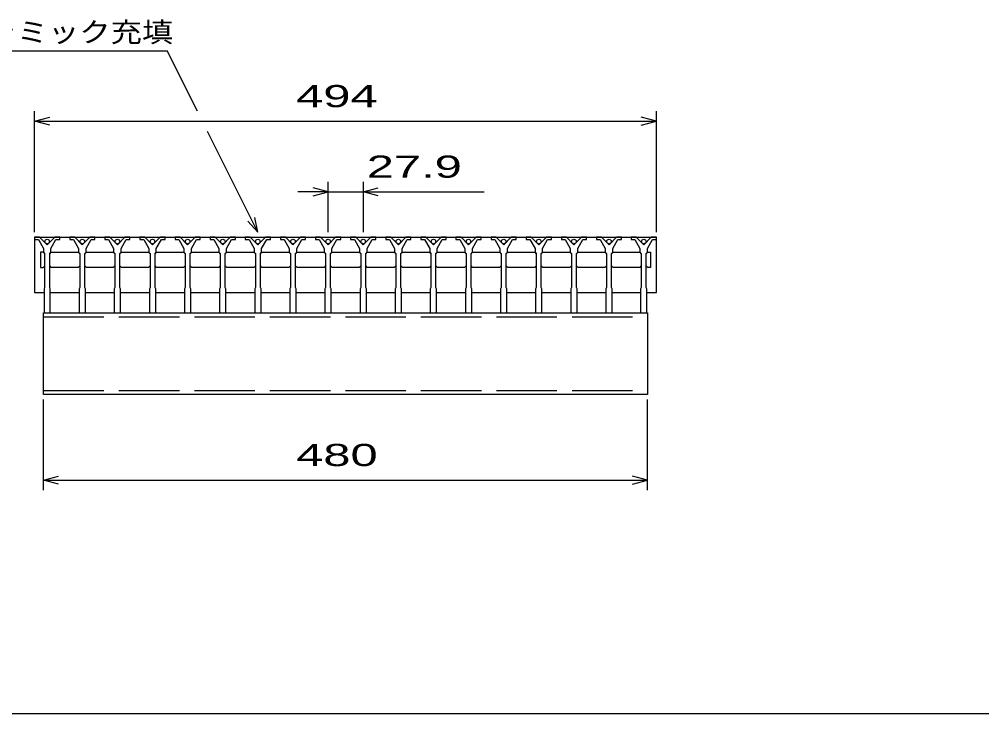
# Model space of a CAD drawing. Units: millimetres, scale not verified. Extents: x -1456 to 1379, y -1028 to 847.
# Drawn here: x -1002 to -237, y -913 to -361 of the extents above; entities that cross this region are included whole.
import ezdxf
from ezdxf.enums import TextEntityAlignment as Align

# ---------------------------------------------------------------- set-up
doc = ezdxf.new("R2010")
doc.units = ezdxf.units.MM
doc.header["$LTSCALE"] = 8
doc.linetypes.add('DASHED', pattern=[7.5, 6, -1.5])
for name, color, linetype, lineweight in [('0_2', 150, 'Continuous', 25), ('16', 3, 'Continuous', 25), ('22', 2, 'Continuous', 25)]:
    doc.layers.add(name, color=color, linetype=linetype, lineweight=lineweight)
doc.styles.add('ベクトル', font='')
doc.styles.get('ベクトル').set_extended_font_data('ベクトル')

msp = doc.modelspace()

# ---------------------------------------------------------------- linework, layer by layer
at = {"layer": '0_2'}
msp.add_line((1379.2, -912.8), (-1388.8, -912.8), dxfattribs=at)
at = {"layer": '16'}
for p, q in [((-989.4, -534.3), (-989.4, -536.3)), ((-985.4, -534.3), (-989.4, -534.3)), ((-989.4, -534.3), (-495.4, -534.3)), ((-989.4, -534.3), (-989.4, -578.3)), ((-979.4, -540.3), (-985.4, -534.3)), ((-973.4, -534.3), (-979.4, -540.3)), ((-969.4, -534.3), (-973.4, -534.3)), ((-969.4, -536.3), (-969.4, -534.3)), ((-961.5, -534.3), (-961.5, -536.3)), ((-957.5, -534.3), (-961.5, -534.3)), ((-951.5, -540.3), (-957.5, -534.3)), ((-945.5, -534.3), (-951.5, -540.3)), ((-941.5, -534.3), (-945.5, -534.3)), ((-941.5, -536.3), (-941.5, -534.3)), ((-933.6, -534.3), (-933.6, -536.3)), ((-929.6, -534.3), (-933.6, -534.3)), ((-923.6, -540.3), (-929.6, -534.3)), ((-917.6, -534.3), (-923.6, -540.3)), ((-913.6, -534.3), (-917.6, -534.3)), ((-913.6, -536.3), (-913.6, -534.3)), ((-905.7, -534.3), (-905.7, -536.3)), ((-901.7, -534.3), (-905.7, -534.3)), ((-895.7, -540.3), (-901.7, -534.3)), ((-889.7, -534.3), (-895.7, -540.3)), ((-885.7, -534.3), (-889.7, -534.3)), ((-885.7, -536.3), (-885.7, -534.3)), ((-877.8, -534.3), (-877.8, -536.3)), ((-873.8, -534.3), (-877.8, -534.3)), ((-867.8, -540.3), (-873.8, -534.3)), ((-861.8, -534.3), (-867.8, -540.3)), ((-857.8, -534.3), (-861.8, -534.3)), ((-857.8, -536.3), (-857.8, -534.3)), ((-849.9, -534.3), (-849.9, -536.3)), ((-845.9, -534.3), (-849.9, -534.3)), ((-839.9, -540.3), (-845.9, -534.3)), ((-833.9, -534.3), (-839.9, -540.3)), ((-829.9, -534.3), (-833.9, -534.3)), ((-829.9, -536.3), (-829.9, -534.3)), ((-822, -534.3), (-822, -536.3)), ((-818, -534.3), (-822, -534.3)), ((-812, -540.3), (-818, -534.3)), ((-806, -534.3), (-812, -540.3)), ((-802, -534.3), (-806, -534.3)), ((-802, -536.3), (-802, -534.3)), ((-794.1, -534.3), (-794.1, -536.3)), ((-790.1, -534.3), (-794.1, -534.3)), ((-784.1, -540.3), (-790.1, -534.3)), ((-778.1, -534.3), (-784.1, -540.3)), ((-774.1, -534.3), (-778.1, -534.3)), ((-774.1, -536.3), (-774.1, -534.3)), ((-766.2, -534.3), (-766.2, -536.3)), ((-762.2, -534.3), (-766.2, -534.3)), ((-756.2, -540.3), (-762.2, -534.3)), ((-750.2, -534.3), (-756.2, -540.3)), ((-746.2, -534.3), (-750.2, -534.3)), ((-746.2, -536.3), (-746.2, -534.3)), ((-738.3, -534.3), (-738.3, -536.3)), ((-734.3, -534.3), (-738.3, -534.3)), ((-728.3, -540.3), (-734.3, -534.3)), ((-722.3, -534.3), (-728.3, -540.3)), ((-718.3, -534.3), (-722.3, -534.3)), ((-718.3, -536.3), (-718.3, -534.3)), ((-710.4, -534.3), (-710.4, -536.3)), ((-706.4, -534.3), (-710.4, -534.3)), ((-700.4, -540.3), (-706.4, -534.3)), ((-694.4, -534.3), (-700.4, -540.3)), ((-690.4, -534.3), (-694.4, -534.3)), ((-690.4, -536.3), (-690.4, -534.3)), ((-682.5, -534.3), (-682.5, -536.3)), ((-678.5, -534.3), (-682.5, -534.3)), ((-672.5, -540.3), (-678.5, -534.3)), ((-666.5, -534.3), (-672.5, -540.3)), ((-662.5, -534.3), (-666.5, -534.3)), ((-662.5, -536.3), (-662.5, -534.3)), ((-654.6, -534.3), (-654.6, -536.3)), ((-650.6, -534.3), (-654.6, -534.3)), ((-644.6, -540.3), (-650.6, -534.3)), ((-638.6, -534.3), (-644.6, -540.3)), ((-634.6, -534.3), (-638.6, -534.3)), ((-634.6, -536.3), (-634.6, -534.3)), ((-626.7, -534.3), (-626.7, -536.3)), ((-622.7, -534.3), (-626.7, -534.3)), ((-616.7, -540.3), (-622.7, -534.3)), ((-610.7, -534.3), (-616.7, -540.3)), ((-606.7, -534.3), (-610.7, -534.3)), ((-606.7, -536.3), (-606.7, -534.3)), ((-598.8, -534.3), (-598.8, -536.3)), ((-594.8, -534.3), (-598.8, -534.3)), ((-588.8, -540.3), (-594.8, -534.3)), ((-582.8, -534.3), (-588.8, -540.3)), ((-578.8, -534.3), (-582.8, -534.3)), ((-578.8, -536.3), (-578.8, -534.3)), ((-570.9, -534.3), (-570.9, -536.3)), ((-566.9, -534.3), (-570.9, -534.3)), ((-560.9, -540.3), (-566.9, -534.3)), ((-554.9, -534.3), (-560.9, -540.3)), ((-550.9, -534.3), (-554.9, -534.3)), ((-550.9, -536.3), (-550.9, -534.3)), ((-543, -534.3), (-543, -536.3)), ((-539, -534.3), (-543, -534.3)), ((-533, -540.3), (-539, -534.3)), ((-527, -534.3), (-533, -540.3)), ((-523, -534.3), (-527, -534.3)), ((-523, -536.3), (-523, -534.3)), ((-515.4, -534.3), (-515.4, -536.3)), ((-511.4, -534.3), (-515.4, -534.3)), ((-505.4, -540.3), (-511.4, -534.3)), ((-499.4, -534.3), (-505.4, -540.3)), ((-495.4, -534.3), (-499.4, -534.3)), ((-495.4, -536.3), (-495.4, -534.3)), ((-495.4, -578.3), (-495.4, -534.3)), ((-989.4, -536.3), (-986.4, -536.3)), ((-986.4, -536.3), (-982.4, -543.3)), ((-976.4, -543.3), (-972.4, -536.3)), ((-972.4, -536.3), (-969.4, -536.3)), ((-961.5, -536.3), (-958.5, -536.3)), ((-958.5, -536.3), (-954.5, -543.3)), ((-948.5, -543.3), (-944.5, -536.3)), ((-944.5, -536.3), (-941.5, -536.3)), ((-933.6, -536.3), (-930.6, -536.3)), ((-930.6, -536.3), (-926.6, -543.3)), ((-920.6, -543.3), (-916.6, -536.3)), ((-916.6, -536.3), (-913.6, -536.3)), ((-905.7, -536.3), (-902.7, -536.3)), ((-902.7, -536.3), (-898.7, -543.3)), ((-892.7, -543.3), (-888.7, -536.3)), ((-888.7, -536.3), (-885.7, -536.3)), ((-877.8, -536.3), (-874.8, -536.3)), ((-874.8, -536.3), (-870.8, -543.3)), ((-864.8, -543.3), (-860.8, -536.3)), ((-860.8, -536.3), (-857.8, -536.3)), ((-849.9, -536.3), (-846.9, -536.3)), ((-846.9, -536.3), (-842.9, -543.3)), ((-836.9, -543.3), (-832.9, -536.3)), ((-832.9, -536.3), (-829.9, -536.3)), ((-822, -536.3), (-819, -536.3)), ((-819, -536.3), (-815, -543.3)), ((-809, -543.3), (-805, -536.3)), ((-805, -536.3), (-802, -536.3)), ((-794.1, -536.3), (-791.1, -536.3)), ((-791.1, -536.3), (-787.1, -543.3)), ((-781.1, -543.3), (-777.1, -536.3)), ((-777.1, -536.3), (-774.1, -536.3)), ((-766.2, -536.3), (-763.2, -536.3)), ((-763.2, -536.3), (-759.2, -543.3)), ((-753.2, -543.3), (-749.2, -536.3)), ((-749.2, -536.3), (-746.2, -536.3)), ((-738.3, -536.3), (-735.3, -536.3)), ((-735.3, -536.3), (-731.3, -543.3)), ((-725.3, -543.3), (-721.3, -536.3)), ((-721.3, -536.3), (-718.3, -536.3)), ((-710.4, -536.3), (-707.4, -536.3)), ((-707.4, -536.3), (-703.4, -543.3)), ((-697.4, -543.3), (-693.4, -536.3)), ((-693.4, -536.3), (-690.4, -536.3)), ((-682.5, -536.3), (-679.5, -536.3)), ((-679.5, -536.3), (-675.5, -543.3)), ((-669.5, -543.3), (-665.5, -536.3)), ((-665.5, -536.3), (-662.5, -536.3)), ((-654.6, -536.3), (-651.6, -536.3)), ((-651.6, -536.3), (-647.6, -543.3)), ((-641.6, -543.3), (-637.6, -536.3)), ((-637.6, -536.3), (-634.6, -536.3)), ((-626.7, -536.3), (-623.7, -536.3)), ((-623.7, -536.3), (-619.7, -543.3)), ((-613.7, -543.3), (-609.7, -536.3)), ((-609.7, -536.3), (-606.7, -536.3)), ((-598.8, -536.3), (-595.8, -536.3)), ((-595.8, -536.3), (-591.8, -543.3)), ((-585.8, -543.3), (-581.8, -536.3)), ((-581.8, -536.3), (-578.8, -536.3)), ((-570.9, -536.3), (-567.9, -536.3)), ((-567.9, -536.3), (-563.9, -543.3)), ((-557.9, -543.3), (-553.9, -536.3)), ((-553.9, -536.3), (-550.9, -536.3)), ((-543, -536.3), (-540, -536.3)), ((-540, -536.3), (-536, -543.3)), ((-530, -543.3), (-526, -536.3)), ((-526, -536.3), (-523, -536.3)), ((-515.4, -536.3), (-512.4, -536.3)), ((-512.4, -536.3), (-508.4, -543.3)), ((-502.4, -543.3), (-498.4, -536.3)), ((-498.4, -536.3), (-495.4, -536.3)), ((-982.65, -546.3), (-984.65, -546.3)), ((-984.65, -546.3), (-984.65, -558.3)), ((-981.65, -547.3), (-982.65, -546.3)), ((-982.4, -543.3), (-982.4, -546.3)), ((-982.4, -546.3), (-981.4, -547.3)), ((-981.4, -547.3), (-981.4, -574.3)), ((-977.4, -547.3), (-976.4, -546.3)), ((-977.4, -574.3), (-977.4, -547.3)), ((-977.15, -547.3), (-976.15, -546.3)), ((-976.4, -546.3), (-976.4, -543.3)), ((-976.15, -546.3), (-954.75, -546.3)), ((-954.75, -546.3), (-953.75, -547.3)), ((-954.5, -543.3), (-954.5, -546.3)), ((-954.5, -546.3), (-953.5, -547.3)), ((-953.5, -547.3), (-953.5, -574.3)), ((-949.5, -547.3), (-948.5, -546.3)), ((-949.5, -574.3), (-949.5, -547.3)), ((-949.25, -547.3), (-948.25, -546.3)), ((-948.5, -546.3), (-948.5, -543.3)), ((-948.25, -546.3), (-926.85, -546.3)), ((-926.85, -546.3), (-925.85, -547.3)), ((-926.6, -543.3), (-926.6, -546.3)), ((-926.6, -546.3), (-925.6, -547.3)), ((-925.6, -547.3), (-925.6, -574.3)), ((-921.6, -547.3), (-920.6, -546.3)), ((-921.6, -574.3), (-921.6, -547.3)), ((-921.35, -547.3), (-920.35, -546.3)), ((-920.6, -546.3), (-920.6, -543.3)), ((-920.35, -546.3), (-898.95, -546.3)), ((-898.95, -546.3), (-897.95, -547.3)), ((-898.7, -543.3), (-898.7, -546.3)), ((-898.7, -546.3), (-897.7, -547.3)), ((-897.7, -547.3), (-897.7, -574.3)), ((-893.7, -547.3), (-892.7, -546.3)), ((-893.7, -574.3), (-893.7, -547.3)), ((-893.45, -547.3), (-892.45, -546.3)), ((-892.7, -546.3), (-892.7, -543.3)), ((-892.45, -546.3), (-871.05, -546.3)), ((-871.05, -546.3), (-870.05, -547.3)), ((-870.8, -543.3), (-870.8, -546.3)), ((-870.8, -546.3), (-869.8, -547.3)), ((-869.8, -547.3), (-869.8, -574.3)), ((-865.8, -547.3), (-864.8, -546.3)), ((-865.8, -574.3), (-865.8, -547.3)), ((-865.55, -547.3), (-864.55, -546.3)), ((-864.8, -546.3), (-864.8, -543.3)), ((-864.55, -546.3), (-843.15, -546.3)), ((-843.15, -546.3), (-842.15, -547.3)), ((-842.9, -543.3), (-842.9, -546.3)), ((-842.9, -546.3), (-841.9, -547.3)), ((-841.9, -547.3), (-841.9, -574.3)), ((-837.9, -547.3), (-836.9, -546.3)), ((-837.9, -574.3), (-837.9, -547.3)), ((-837.65, -547.3), (-836.65, -546.3)), ((-836.9, -546.3), (-836.9, -543.3)), ((-836.65, -546.3), (-815.25, -546.3)), ((-815.25, -546.3), (-814.25, -547.3)), ((-815, -543.3), (-815, -546.3)), ((-815, -546.3), (-814, -547.3)), ((-814, -547.3), (-814, -574.3)), ((-810, -547.3), (-809, -546.3)), ((-810, -574.3), (-810, -547.3)), ((-809.75, -547.3), (-808.75, -546.3)), ((-809, -546.3), (-809, -543.3)), ((-808.75, -546.3), (-787.35, -546.3)), ((-787.35, -546.3), (-786.35, -547.3)), ((-787.1, -543.3), (-787.1, -546.3)), ((-787.1, -546.3), (-786.1, -547.3)), ((-786.1, -547.3), (-786.1, -574.3)), ((-782.1, -547.3), (-781.1, -546.3)), ((-782.1, -574.3), (-782.1, -547.3)), ((-781.85, -547.3), (-780.85, -546.3)), ((-781.1, -546.3), (-781.1, -543.3)), ((-780.85, -546.3), (-759.45, -546.3)), ((-759.45, -546.3), (-758.45, -547.3)), ((-759.2, -543.3), (-759.2, -546.3)), ((-759.2, -546.3), (-758.2, -547.3)), ((-758.2, -547.3), (-758.2, -574.3)), ((-754.2, -547.3), (-753.2, -546.3)), ((-754.2, -574.3), (-754.2, -547.3)), ((-753.95, -547.3), (-752.95, -546.3)), ((-753.2, -546.3), (-753.2, -543.3)), ((-752.95, -546.3), (-731.55, -546.3)), ((-731.55, -546.3), (-730.55, -547.3)), ((-731.3, -543.3), (-731.3, -546.3)), ((-731.3, -546.3), (-730.3, -547.3)), ((-730.3, -547.3), (-730.3, -574.3)), ((-726.3, -547.3), (-725.3, -546.3)), ((-726.3, -574.3), (-726.3, -547.3)), ((-726.05, -547.3), (-725.05, -546.3)), ((-725.3, -546.3), (-725.3, -543.3)), ((-725.05, -546.3), (-703.65, -546.3)), ((-703.65, -546.3), (-702.65, -547.3)), ((-703.4, -543.3), (-703.4, -546.3)), ((-703.4, -546.3), (-702.4, -547.3)), ((-702.4, -547.3), (-702.4, -574.3)), ((-698.4, -547.3), (-697.4, -546.3)), ((-698.4, -574.3), (-698.4, -547.3)), ((-698.15, -547.3), (-697.15, -546.3)), ((-697.4, -546.3), (-697.4, -543.3)), ((-697.15, -546.3), (-675.75, -546.3)), ((-675.75, -546.3), (-674.75, -547.3)), ((-675.5, -543.3), (-675.5, -546.3)), ((-675.5, -546.3), (-674.5, -547.3)), ((-674.5, -547.3), (-674.5, -574.3)), ((-670.5, -547.3), (-669.5, -546.3)), ((-670.5, -574.3), (-670.5, -547.3)), ((-670.25, -547.3), (-669.25, -546.3)), ((-669.5, -546.3), (-669.5, -543.3)), ((-669.25, -546.3), (-647.85, -546.3)), ((-647.85, -546.3), (-646.85, -547.3)), ((-647.6, -543.3), (-647.6, -546.3)), ((-647.6, -546.3), (-646.6, -547.3)), ((-646.6, -547.3), (-646.6, -574.3)), ((-642.6, -547.3), (-641.6, -546.3)), ((-642.6, -574.3), (-642.6, -547.3)), ((-642.35, -547.3), (-641.35, -546.3)), ((-641.6, -546.3), (-641.6, -543.3)), ((-641.35, -546.3), (-619.95, -546.3)), ((-619.95, -546.3), (-618.95, -547.3)), ((-619.7, -543.3), (-619.7, -546.3)), ((-619.7, -546.3), (-618.7, -547.3)), ((-618.7, -547.3), (-618.7, -574.3)), ((-614.7, -547.3), (-613.7, -546.3)), ((-614.7, -574.3), (-614.7, -547.3)), ((-614.45, -547.3), (-613.45, -546.3)), ((-613.7, -546.3), (-613.7, -543.3)), ((-613.45, -546.3), (-592.05, -546.3)), ((-592.05, -546.3), (-591.05, -547.3)), ((-591.8, -543.3), (-591.8, -546.3)), ((-591.8, -546.3), (-590.8, -547.3)), ((-590.8, -547.3), (-590.8, -574.3)), ((-586.8, -547.3), (-585.8, -546.3)), ((-586.8, -574.3), (-586.8, -547.3)), ((-586.55, -547.3), (-585.55, -546.3)), ((-585.8, -546.3), (-585.8, -543.3)), ((-585.55, -546.3), (-564.15, -546.3)), ((-564.15, -546.3), (-563.15, -547.3)), ((-563.9, -543.3), (-563.9, -546.3)), ((-563.9, -546.3), (-562.9, -547.3)), ((-562.9, -547.3), (-562.9, -574.3)), ((-558.9, -547.3), (-557.9, -546.3)), ((-558.9, -574.3), (-558.9, -547.3)), ((-558.65, -547.3), (-557.65, -546.3)), ((-557.9, -546.3), (-557.9, -543.3)), ((-557.65, -546.3), (-536.25, -546.3)), ((-536.25, -546.3), (-535.25, -547.3)), ((-536, -543.3), (-536, -546.3)), ((-536, -546.3), (-535, -547.3)), ((-535, -547.3), (-535, -574.3)), ((-531, -547.3), (-530, -546.3)), ((-531, -574.3), (-531, -547.3)), ((-530.75, -547.3), (-529.75, -546.3)), ((-530, -546.3), (-530, -543.3)), ((-529.75, -546.3), (-508.65, -546.3)), ((-508.65, -546.3), (-507.65, -547.3)), ((-508.4, -543.3), (-508.4, -546.3)), ((-508.4, -546.3), (-507.4, -547.3)), ((-507.4, -547.3), (-507.4, -574.3)), ((-503.4, -547.3), (-502.4, -546.3)), ((-503.4, -574.3), (-503.4, -547.3)), ((-503.15, -547.3), (-502.15, -546.3)), ((-502.4, -546.3), (-502.4, -543.3)), ((-502.15, -546.3), (-500.15, -546.3)), ((-500.15, -546.3), (-500.15, -558.3)), ((-982.65, -558.3), (-981.65, -557.3)), ((-976.15, -558.3), (-977.15, -557.3)), ((-953.75, -557.3), (-954.75, -558.3)), ((-948.25, -558.3), (-949.25, -557.3)), ((-925.85, -557.3), (-926.85, -558.3)), ((-920.35, -558.3), (-921.35, -557.3)), ((-897.95, -557.3), (-898.95, -558.3)), ((-892.45, -558.3), (-893.45, -557.3)), ((-870.05, -557.3), (-871.05, -558.3)), ((-864.55, -558.3), (-865.55, -557.3)), ((-842.15, -557.3), (-843.15, -558.3)), ((-836.65, -558.3), (-837.65, -557.3)), ((-814.25, -557.3), (-815.25, -558.3)), ((-808.75, -558.3), (-809.75, -557.3)), ((-786.35, -557.3), (-787.35, -558.3)), ((-780.85, -558.3), (-781.85, -557.3)), ((-758.45, -557.3), (-759.45, -558.3)), ((-752.95, -558.3), (-753.95, -557.3)), ((-730.55, -557.3), (-731.55, -558.3)), ((-725.05, -558.3), (-726.05, -557.3)), ((-702.65, -557.3), (-703.65, -558.3)), ((-697.15, -558.3), (-698.15, -557.3)), ((-674.75, -557.3), (-675.75, -558.3)), ((-669.25, -558.3), (-670.25, -557.3)), ((-646.85, -557.3), (-647.85, -558.3)), ((-641.35, -558.3), (-642.35, -557.3)), ((-618.95, -557.3), (-619.95, -558.3)), ((-613.45, -558.3), (-614.45, -557.3)), ((-591.05, -557.3), (-592.05, -558.3)), ((-585.55, -558.3), (-586.55, -557.3)), ((-563.15, -557.3), (-564.15, -558.3)), ((-557.65, -558.3), (-558.65, -557.3)), ((-535.25, -557.3), (-536.25, -558.3)), ((-529.75, -558.3), (-530.75, -557.3)), ((-507.65, -557.3), (-508.65, -558.3)), ((-502.15, -558.3), (-503.15, -557.3)), ((-984.65, -558.3), (-982.65, -558.3)), ((-954.75, -558.3), (-976.15, -558.3)), ((-926.85, -558.3), (-948.25, -558.3)), ((-898.95, -558.3), (-920.35, -558.3)), ((-871.05, -558.3), (-892.45, -558.3)), ((-843.15, -558.3), (-864.55, -558.3)), ((-815.25, -558.3), (-836.65, -558.3)), ((-787.35, -558.3), (-808.75, -558.3)), ((-759.45, -558.3), (-780.85, -558.3)), ((-731.55, -558.3), (-752.95, -558.3)), ((-703.65, -558.3), (-725.05, -558.3)), ((-675.75, -558.3), (-697.15, -558.3)), ((-647.85, -558.3), (-669.25, -558.3)), ((-619.95, -558.3), (-641.35, -558.3)), ((-592.05, -558.3), (-613.45, -558.3)), ((-564.15, -558.3), (-585.55, -558.3)), ((-536.25, -558.3), (-557.65, -558.3)), ((-508.65, -558.3), (-529.75, -558.3)), ((-500.15, -558.3), (-502.15, -558.3)), ((-989.4, -578.3), (-981.9, -578.3)), ((-981.4, -574.3), (-981.9, -575.3)), ((-981.9, -575.3), (-981.9, -594.3)), ((-976.9, -575.3), (-977.4, -574.3)), ((-976.9, -594.3), (-976.9, -575.3)), ((-976.9, -578.3), (-954, -578.3)), ((-953.5, -574.3), (-954, -575.3)), ((-954, -575.3), (-954, -594.3)), ((-949, -575.3), (-949.5, -574.3)), ((-949, -594.3), (-949, -575.3)), ((-949, -578.3), (-926.1, -578.3)), ((-925.6, -574.3), (-926.1, -575.3)), ((-926.1, -575.3), (-926.1, -594.3)), ((-921.1, -575.3), (-921.6, -574.3)), ((-921.1, -594.3), (-921.1, -575.3)), ((-921.1, -578.3), (-898.2, -578.3)), ((-897.7, -574.3), (-898.2, -575.3)), ((-898.2, -575.3), (-898.2, -594.3)), ((-893.2, -575.3), (-893.7, -574.3)), ((-893.2, -594.3), (-893.2, -575.3)), ((-893.2, -578.3), (-870.3, -578.3)), ((-869.8, -574.3), (-870.3, -575.3)), ((-870.3, -575.3), (-870.3, -594.3)), ((-865.3, -575.3), (-865.8, -574.3)), ((-865.3, -594.3), (-865.3, -575.3)), ((-865.3, -578.3), (-842.4, -578.3)), ((-841.9, -574.3), (-842.4, -575.3)), ((-842.4, -575.3), (-842.4, -594.3)), ((-837.4, -575.3), (-837.9, -574.3)), ((-837.4, -594.3), (-837.4, -575.3)), ((-837.4, -578.3), (-814.5, -578.3)), ((-814, -574.3), (-814.5, -575.3)), ((-814.5, -575.3), (-814.5, -594.3)), ((-809.5, -575.3), (-810, -574.3)), ((-809.5, -594.3), (-809.5, -575.3)), ((-809.5, -578.3), (-786.6, -578.3)), ((-786.1, -574.3), (-786.6, -575.3)), ((-786.6, -575.3), (-786.6, -594.3)), ((-781.6, -575.3), (-782.1, -574.3)), ((-781.6, -594.3), (-781.6, -575.3)), ((-781.6, -578.3), (-758.7, -578.3)), ((-758.2, -574.3), (-758.7, -575.3)), ((-758.7, -575.3), (-758.7, -594.3)), ((-753.7, -575.3), (-754.2, -574.3)), ((-753.7, -594.3), (-753.7, -575.3)), ((-753.7, -578.3), (-730.8, -578.3)), ((-730.3, -574.3), (-730.8, -575.3)), ((-730.8, -575.3), (-730.8, -594.3)), ((-725.8, -575.3), (-726.3, -574.3)), ((-725.8, -594.3), (-725.8, -575.3)), ((-725.8, -578.3), (-702.9, -578.3)), ((-702.4, -574.3), (-702.9, -575.3)), ((-702.9, -575.3), (-702.9, -594.3)), ((-697.9, -575.3), (-698.4, -574.3)), ((-697.9, -594.3), (-697.9, -575.3)), ((-697.9, -578.3), (-675, -578.3)), ((-674.5, -574.3), (-675, -575.3)), ((-675, -575.3), (-675, -594.3)), ((-670, -575.3), (-670.5, -574.3)), ((-670, -594.3), (-670, -575.3)), ((-670, -578.3), (-647.1, -578.3)), ((-646.6, -574.3), (-647.1, -575.3)), ((-647.1, -575.3), (-647.1, -594.3)), ((-642.1, -575.3), (-642.6, -574.3)), ((-642.1, -594.3), (-642.1, -575.3)), ((-642.1, -578.3), (-619.2, -578.3)), ((-618.7, -574.3), (-619.2, -575.3)), ((-619.2, -575.3), (-619.2, -594.3)), ((-614.2, -575.3), (-614.7, -574.3)), ((-614.2, -594.3), (-614.2, -575.3)), ((-614.2, -578.3), (-591.3, -578.3)), ((-590.8, -574.3), (-591.3, -575.3)), ((-591.3, -575.3), (-591.3, -594.3)), ((-586.3, -575.3), (-586.8, -574.3)), ((-586.3, -594.3), (-586.3, -575.3)), ((-586.3, -578.3), (-563.4, -578.3)), ((-562.9, -574.3), (-563.4, -575.3)), ((-563.4, -575.3), (-563.4, -594.3)), ((-558.4, -575.3), (-558.9, -574.3)), ((-558.4, -594.3), (-558.4, -575.3)), ((-558.4, -578.3), (-535.5, -578.3)), ((-535, -574.3), (-535.5, -575.3)), ((-535.5, -575.3), (-535.5, -594.3)), ((-530.5, -575.3), (-531, -574.3)), ((-530.5, -594.3), (-530.5, -575.3)), ((-530.5, -578.3), (-507.9, -578.3)), ((-507.4, -574.3), (-507.9, -575.3)), ((-507.9, -575.3), (-507.9, -594.3)), ((-502.9, -575.3), (-503.4, -574.3)), ((-502.9, -594.3), (-502.9, -575.3)), ((-502.9, -578.3), (-495.4, -578.3)), ((-982.4, -594.3), (-502.4, -594.3)), ((-982.4, -659.3), (-982.4, -594.3)), ((-981.9, -594.3), (-976.9, -594.3)), ((-954, -594.3), (-949, -594.3)), ((-926.1, -594.3), (-921.1, -594.3)), ((-898.2, -594.3), (-893.2, -594.3)), ((-870.3, -594.3), (-865.3, -594.3)), ((-842.4, -594.3), (-837.4, -594.3)), ((-814.5, -594.3), (-809.5, -594.3)), ((-786.6, -594.3), (-781.6, -594.3)), ((-758.7, -594.3), (-753.7, -594.3)), ((-730.8, -594.3), (-725.8, -594.3)), ((-702.9, -594.3), (-697.9, -594.3)), ((-675, -594.3), (-670, -594.3)), ((-647.1, -594.3), (-642.1, -594.3)), ((-619.2, -594.3), (-614.2, -594.3)), ((-591.3, -594.3), (-586.3, -594.3)), ((-563.4, -594.3), (-558.4, -594.3)), ((-535.5, -594.3), (-530.5, -594.3)), ((-507.9, -594.3), (-502.9, -594.3)), ((-502.4, -594.3), (-502.4, -659.3)), ((-502.4, -659.3), (-982.4, -659.3))]:
    msp.add_line(p, q, dxfattribs=at)
at = {"layer": '16', "linetype": 'DASHED'}
for p, q in [((-982.4, -597.5), (-502.4, -597.5)), ((-982.4, -656.1), (-502.4, -656.1))]:
    msp.add_line(p, q, dxfattribs=at)
at = {"layer": '16'}
for centre in [(-979.4, -537.8), (-951.5, -537.8), (-923.6, -537.8), (-895.7, -537.8), (-867.8, -537.8), (-839.9, -537.8), (-812, -537.8), (-784.1, -537.8), (-756.2, -537.8), (-728.3, -537.8), (-700.4, -537.8), (-672.5, -537.8), (-644.6, -537.8), (-616.7, -537.8), (-588.8, -537.8), (-560.9, -537.8), (-533, -537.8), (-505.4, -537.8)]:
    msp.add_circle(centre, 1.8, dxfattribs=at)
at = {"layer": '22', "color": 4}
for p, q in [((-1060, -386.3), (-884, -386.3)), ((-860, -434.3), (-884, -386.3)), ((-989.4, -530.3), (-989.4, -434.3)), ((-495.4, -530.3), (-495.4, -434.3)), ((-989.4, -442.3), (-977.4, -439.1)), ((-977.4, -445.5), (-989.4, -442.3)), ((-989.4, -442.3), (-495.4, -442.3)), ((-495.4, -442.3), (-507.4, -439.1)), ((-507.4, -445.5), (-495.4, -442.3)), ((-812, -530.3), (-852, -450.3)), ((-756.2, -498.3), (-768.2, -495.1)), ((-756.2, -530.3), (-756.2, -490.3)), ((-728.3, -490.3), (-728.3, -530.3)), ((-728.3, -498.3), (-716.3, -495.1)), ((-756.2, -498.3), (-780.2, -498.3)), ((-768.2, -501.5), (-756.2, -498.3)), ((-756.2, -498.3), (-728.3, -498.3)), ((-716.3, -501.5), (-728.3, -498.3)), ((-728.3, -498.3), (-632.3, -498.3)), ((-812, -530.3), (-814.4, -518.62)), ((-812, -530.3), (-820, -521.5)), ((-982.4, -735.3), (-982.4, -663.3)), ((-502.4, -735.3), (-502.4, -663.3)), ((-982.4, -727.3), (-970.4, -724.1)), ((-502.4, -727.3), (-514.4, -724.1)), ((-970.4, -730.5), (-982.4, -727.3)), ((-982.4, -727.3), (-502.4, -727.3)), ((-514.4, -730.5), (-502.4, -727.3))]:
    msp.add_line(p, q, dxfattribs=at)

# ---------------------------------------------------------------- texts
at = {"layer": '22', "style": 'ベクトル'}
for s, height, width, p in [('セラミック充填', 15.84, 1.15, (-1053.2, -371.5)), (' 494 ', 17.6, 1.65, (-792.4, -422.3)), (' 27.9 ', 17.6, 1.65, (-736.3, -478.3)), (' 480 ', 17.6, 1.65, (-792.4, -707.3))]:
    msp.add_text(s, height=height, dxfattribs=dict(at, width=width)).set_placement(p, align=Align.MIDDLE_LEFT)

doc.saveas('drawing.dxf')
